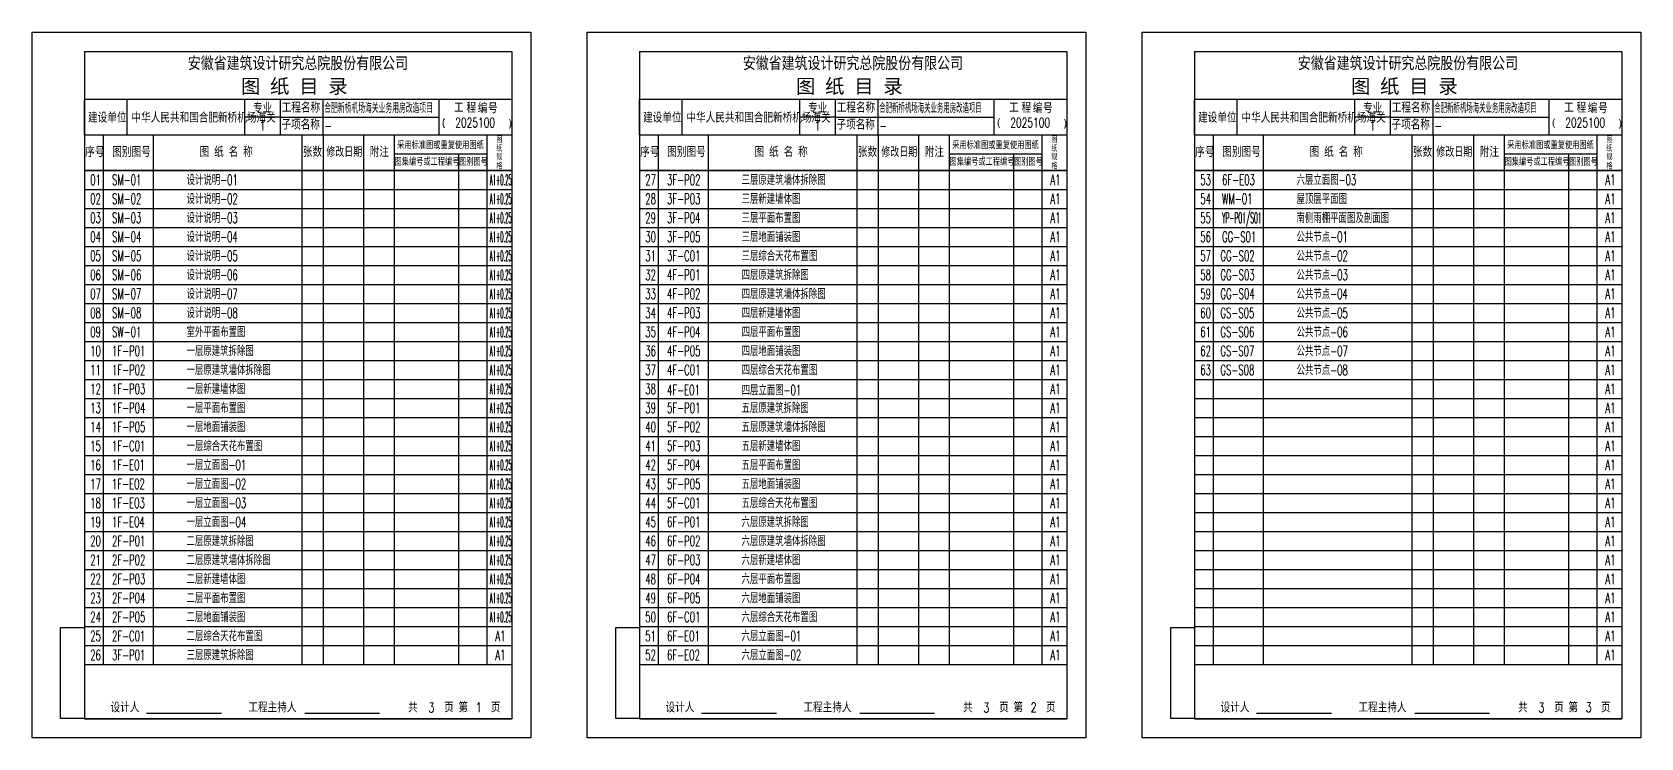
# Model space of a CAD drawing. Header units: millimetres. Extents: x -205444 to 751307, y 179719 to 310340.
# Drawn here: x -205444 to -137695, y 199983 to 229683 of the extents above; entities that cross this region are included whole.
import ezdxf
from ezdxf.enums import TextEntityAlignment as Align

# ---------------------------------------------------------------- set-up
doc = ezdxf.new("R2010")
doc.units = ezdxf.units.MM
doc.header["$LTSCALE"] = 1000
doc.layers.get('0').update_dxf_attribs({"linetype": 'CONTINUOUS'})
for name, color, linetype in [('A-ANNO-TXT', 4, 'CONTINUOUS'), ('BZ_标准图框', 7, 'CONTINUOUS'), ('VHSoft_boundary', 7, 'CONTINUOUS')]:
    doc.layers.add(name, color=color, linetype=linetype)
doc.layers.add('VHSoft_barcode', color=7, linetype='CONTINUOUS', plot=False)
doc.styles.add('HT', font='simhei.ttf')
doc.styles.add('hz', font='simplex.shx', dxfattribs={"width": 0.8, "height": 300, "bigfont": 'hztxt.shx'})

# ---------------------------------------------------------------- blocks, each defined once
blk = doc.blocks.new('vhtemplate_图纸目录_A4')
blk.add_line((104.54, 261.18), (89.55, 261.18))
at = {"layer": 'BZ_标准图框'}
for p, q in [((22, 288.85), (22, 7.99)), ((22, 288.85), (202, 288.85)), ((202, 288.85), (202, 7.99)), ((22, 268.85), (202.1, 268.85)), ((22, 253.85), (22, 268.63)), ((40.04, 253.85), (40.04, 268.88)), ((89.55, 254.01), (89.55, 268.88)), ((104.54, 253.85), (104.54, 268.88)), ((122.54, 253.85), (122.54, 268.88)), ((171.34, 253.85), (171.34, 268.63)), ((104.54, 261.18), (171.34, 261.18)), ((22, 253.85), (202.1, 253.85)), ((30, 30.85), (30, 253.85)), ((51, 253.85), (51, 30.85)), ((113.5, 253.85), (113.5, 30.85)), ((122.5, 253.85), (122.5, 30.85)), ((139.5, 253.85), (139.5, 30.85)), ((152.5, 253.85), (152.5, 30.85)), ((191.5, 253.85), (191.5, 30.85)), ((152.5, 245.78), (191.5, 245.78)), ((179.56, 245.78), (179.56, 30.85)), ((22, 238.86), (202, 238.86)), ((22, 238.85), (202.1, 238.85)), ((22, 230.85), (202, 230.85)), ((22, 222.85), (202, 222.85)), ((22, 214.85), (202, 214.85)), ((22, 206.85), (202, 206.85)), ((22, 198.85), (202, 198.85)), ((22, 190.85), (202, 190.85)), ((22, 182.85), (202, 182.85)), ((22, 174.85), (202, 174.85)), ((22, 166.85), (202, 166.85)), ((22, 158.85), (202, 158.85)), ((22, 150.85), (202, 150.85)), ((22, 142.85), (202, 142.85)), ((22, 134.85), (202, 134.85)), ((22, 126.85), (202, 126.85)), ((22, 118.85), (202, 118.85)), ((22, 110.85), (202, 110.85)), ((22, 102.85), (202, 102.85)), ((22, 94.85), (202.1, 94.85)), ((22, 86.85), (202.1, 86.85)), ((22, 78.85), (202.1, 78.85)), ((22, 70.85), (202.1, 70.85)), ((22, 62.85), (202.1, 62.85)), ((22, 54.85), (202.1, 54.85)), ((22, 46.85), (202.1, 46.85)), ((22, 38.85), (202.1, 38.85)), ((22, 30.85), (202.1, 30.85)), ((22, 7.99), (202, 7.99)), ((48.19, 10.36), (79.68, 10.36)), ((114.77, 10.36), (146.27, 10.36))]:
    blk.add_line(p, q, dxfattribs=at)
at = {"layer": 'BZ_标准图框', "const_width": 0.2}
for points in [[(22, 288.82), (22, 8.11)], [(22.11, 8.2), (202.1, 8.2), (202.1, 288.82), (22, 288.82)], [(22.04, 268.88), (202, 268.88)], [(22.04, 253.85), (202, 253.85)], [(22.04, 238.86), (202, 238.86)]]:
    blk.add_lwpolyline(points, dxfattribs=at)
at = {"layer": 'VHSoft_barcode'}
blk.add_lwpolyline([(12, 8.11), (12, 46.44), (22, 46.44), (22, 8.11)], close=True, dxfattribs=at)
at = {"layer": 'VHSoft_boundary'}
blk.add_lwpolyline([(0, 297), (210, 297), (210, 0), (0, 0)], close=True, dxfattribs=at)
at = {"layer": 'BZ_标准图框', "style": 'HT', "width": 0.8}
blk.add_text('安徽省建筑设计研究总院股份有限公司', height=5, dxfattribs=at).set_placement((111.91, 281.54), align=Align.CENTER)
at = {"layer": 'BZ_标准图框', "style": 'HT'}
blk.add_text('图 纸 目 录', height=6, dxfattribs=at).set_placement((87.9, 271.27))
at = {"layer": 'BZ_标准图框', "style": 'hz', "width": 0.75}
blk.add_text('专业', height=4, dxfattribs=at).set_placement((97.05, 265.02), align=Align.MIDDLE_CENTER)
at = {"layer": 'BZ_标准图框', "style": 'hz'}
for s, height, width, p in [('工程名称', 4, 0.75, (105.1, 263.18)), ('工', 4, 0.75, (177.66, 263.15)), ('程', 4, 0.75, (182.9, 263.15)), ('编', 4, 0.75, (187.67, 263.04)), ('号', 4, 0.75, (191.99, 262.93)), ('建设单位', 4, 0.75, (23.54, 258.98)), ('子项名称', 4, 0.75, (104.98, 256.02)), ('(', 2.56, 0.75, (172.69, 257.61)), (')', 2.56, 0.75, (200.76, 257.34)), ('采用标准图或重复使用图纸', 3, 0.75, (153.73, 247.87)), ('图', 2.5, 0.75, (195.52, 250.49)), ('序号', 4, 0.75, (22.32, 244.52)), ('图别图号', 4, 0.75, (33.75, 244.52)), ('图 纸 名 称', 4, 0.75, (70.52, 244.52)), ('张数', 4, 0.75, (114, 244.52)), ('修改日期', 4, 0.7, (123.87, 244.52)), ('附注', 4, 0.75, (142.16, 244.52)), ('图集编号或工程编号', 3, 0.75, (152.61, 240.88)), ('图别图号', 3, 0.75, (179.8, 240.86)), ('纸', 2.5, 0.75, (195.43, 246.76)), ('规', 2.5, 0.75, (195.52, 243.21)), ('格', 2.5, 0.75, (195.52, 239.37)), ('设计人', 4, 0.75, (33.01, 10.71)), ('工程主持人', 4, 0.75, (91.06, 10.71)), ('共', 4, 0.75, (158.3, 10.71)), ('页', 4, 0.75, (173.49, 10.71)), ('第', 4, 0.75, (179.47, 10.71)), ('页', 4, 0.75, (193.19, 10.71))]:
    blk.add_text(s, height=height, dxfattribs=dict(at, width=width)).set_placement(p)
at = {"layer": 'BZ_标准图框', "style": 'hz', "width": 0.5}
for tag, p, height in [('公安庐阳分局逍遥津派出所用房改造项目', (124.14, 263.45), 3.5), ('中共合肥市庐阳区政法委', (41.82, 258.95), 4), ('公安庐阳分局逍遥津派出所用房改造项目', (124.14, 256.12), 3.5)]:
    blk.add_attdef(tag, p, '', height=height, dxfattribs=at)
at = {"layer": 'BZ_标准图框', "style": 'hz', "width": 0.75}
blk.add_attdef('专业', text='', height=4, dxfattribs=at).set_placement((96.96, 257.56), align=Align.MIDDLE_CENTER)
at = {"layer": 'BZ_标准图框', "style": 'hz'}
for tag, width, p in [('2025022', 0.7, (186.58, 256.94)), ('共几页', 0.75, (168.14, 10.71)), ('第几页', 0.75, (188.07, 10.82))]:
    blk.add_attdef(tag, text='', height=4, dxfattribs=dict(at, width=width)).set_placement(p, align=Align.CENTER)

msp = doc.modelspace()

# ---------------------------------------------------------------- block references
ref = msp.add_blockref('vhtemplate_图纸目录_A4', (-205444.1, 199983.1), dxfattribs=dict(xscale=100, yscale=100, zscale=100))
ref.add_attrib('建设单位', '中华人民共和国合肥新桥机场海关', (-201262.2, 225878.4), dxfattribs={"layer": 'BZ_标准图框', "height": 400, "style": 'hz', "width": 0.75})
ref.add_attrib('工程名称', '合肥新桥机场海关业务用房改造项目   ', (-193143.6, 226285.2), dxfattribs={"layer": 'BZ_标准图框', "height": 400, "style": 'hz', "width": 0.53})
ref.add_attrib('子项名称', '-', (-193146.2, 225537.2), dxfattribs={"layer": 'BZ_标准图框', "height": 400, "style": 'hz', "width": 0.75})
ref.add_attrib('工程编号', '2025100', dxfattribs={"layer": 'BZ_标准图框', "height": 400, "style": 'hz', "width": 0.7}).set_placement((-186786.6, 225677.3), align=Align.CENTER)
ref.add_attrib('第几页', '1', dxfattribs={"layer": 'BZ_标准图框', "height": 400, "style": 'hz', "width": 0.75}).set_placement((-186637.1, 201065.2), align=Align.CENTER)
ref.add_attrib('共几页', '3', dxfattribs={"layer": 'BZ_标准图框', "height": 400, "style": 'hz', "width": 0.75}).set_placement((-188630.4, 201054), align=Align.CENTER)
ref.add_attrib('专业', '1', dxfattribs={"layer": 'BZ_标准图框', "height": 400, "style": 'hz', "width": 0.75}).set_placement((-195748.1, 225738.9), align=Align.MIDDLE_CENTER)
ref = msp.add_blockref('vhtemplate_图纸目录_A4', (-182069.7, 199983.1), dxfattribs=dict(xscale=100, yscale=100, zscale=100))
ref.add_attrib('建设单位', '中华人民共和国合肥新桥机场海关', (-177887.8, 225878.4), dxfattribs={"layer": 'BZ_标准图框', "height": 400, "style": 'hz', "width": 0.75})
ref.add_attrib('工程名称', '合肥新桥机场海关业务用房改造项目   ', (-169769.2, 226285.2), dxfattribs={"layer": 'BZ_标准图框', "height": 400, "style": 'hz', "width": 0.5})
ref.add_attrib('子项名称', '-', (-169771.8, 225537.2), dxfattribs={"layer": 'BZ_标准图框', "height": 400, "style": 'hz', "width": 0.75})
ref.add_attrib('工程编号', '2025100', dxfattribs={"layer": 'BZ_标准图框', "height": 400, "style": 'hz', "width": 0.7}).set_placement((-163412.2, 225677.3), align=Align.CENTER)
ref.add_attrib('第几页', '2', dxfattribs={"layer": 'BZ_标准图框', "height": 400, "style": 'hz', "width": 0.75}).set_placement((-163262.7, 201065.2), align=Align.CENTER)
ref.add_attrib('共几页', '3', dxfattribs={"layer": 'BZ_标准图框', "height": 400, "style": 'hz', "width": 0.75}).set_placement((-165256, 201054), align=Align.CENTER)
ref.add_attrib('专业', '1', dxfattribs={"layer": 'BZ_标准图框', "height": 400, "style": 'hz', "width": 0.75}).set_placement((-172373.7, 225738.9), align=Align.MIDDLE_CENTER)
ref = msp.add_blockref('vhtemplate_图纸目录_A4', (-158695.4, 199983.1), dxfattribs=dict(xscale=100, yscale=100, zscale=100))
ref.add_attrib('建设单位', '中华人民共和国合肥新桥机场海关', (-154513.5, 225878.4), dxfattribs={"layer": 'BZ_标准图框', "height": 400, "style": 'hz', "width": 0.75})
ref.add_attrib('工程名称', '合肥新桥机场海关业务用房改造项目   ', (-146394.9, 226285.2), dxfattribs={"layer": 'BZ_标准图框', "height": 400, "style": 'hz', "width": 0.5})
ref.add_attrib('子项名称', '-', (-146397.4, 225537.2), dxfattribs={"layer": 'BZ_标准图框', "height": 400, "style": 'hz', "width": 0.75})
ref.add_attrib('工程编号', '2025100', dxfattribs={"layer": 'BZ_标准图框', "height": 400, "style": 'hz', "width": 0.7}).set_placement((-140037.8, 225677.3), align=Align.CENTER)
ref.add_attrib('第几页', '3', dxfattribs={"layer": 'BZ_标准图框', "height": 400, "style": 'hz', "width": 0.75}).set_placement((-139888.4, 201065.2), align=Align.CENTER)
ref.add_attrib('共几页', '3', dxfattribs={"layer": 'BZ_标准图框', "height": 400, "style": 'hz', "width": 0.75}).set_placement((-141881.6, 201054), align=Align.CENTER)
ref.add_attrib('专业', '1', dxfattribs={"layer": 'BZ_标准图框', "height": 400, "style": 'hz', "width": 0.75}).set_placement((-148999.4, 225738.9), align=Align.MIDDLE_CENTER)

# ---------------------------------------------------------------- texts
at = {"layer": 'A-ANNO-TXT', "color": 0, "style": 'hz'}
for s, width, p in [('01', 0.6, (-202998.1, 223249.9)), ('SM-01', 0.6, (-202081.4, 223250.9)), ('设计说明-01', 0.6, (-198943.6, 223250.4)), ('A1+0.25', 0.3, (-186169, 223249.9)), ('27', 0.6, (-179623.7, 223249.9)), ('3F-P02', 0.6, (-178707.1, 223250.9)), ('三层原建筑墙体拆除图', 0.6, (-175569.2, 223250.4)), ('A1', 0.6, (-162563.4, 223250.9)), ('53', 0.6, (-156249.4, 223249.9)), ('6F-E03', 0.6, (-155332.7, 223250.9)), ('六层立面图-03', 0.6, (-152194.8, 223250.4)), ('A1', 0.6, (-139189.1, 223250.9)), ('设计说明-02', 0.6, (-198943.6, 222450.4)), ('三层新建墙体图', 0.6, (-175569.2, 222450.4)), ('屋顶层平面图', 0.6, (-152194.8, 222450.4)), ('02', 0.6, (-202998.1, 222449.9)), ('SM-02', 0.6, (-202081.4, 222450.9)), ('A1+0.25', 0.3, (-186169, 222449.9)), ('28', 0.6, (-179623.7, 222449.9)), ('3F-P03', 0.6, (-178707.1, 222450.9)), ('A1', 0.6, (-162563.4, 222450.9)), ('54', 0.6, (-156249.4, 222449.9)), ('WM-01', 0.6, (-155332.7, 222450.9)), ('A1', 0.6, (-139189.1, 222450.9)), ('03', 0.6, (-202998.1, 221649.9)), ('SM-03', 0.6, (-202081.4, 221650.9)), ('设计说明-03', 0.6, (-198943.6, 221650.4)), ('A1+0.25', 0.3, (-186169, 221649.9)), ('29', 0.6, (-179623.7, 221649.9)), ('3F-P04', 0.6, (-178707.1, 221650.9)), ('三层平面布置图', 0.6, (-175569.2, 221650.4)), ('A1', 0.6, (-162563.4, 221650.9)), ('55', 0.6, (-156249.4, 221649.9)), ('YP-P01/S01', 0.35, (-155332.7, 221650.9)), ('南侧雨棚平面图及剖面图', 0.6, (-152194.8, 221650.4)), ('A1', 0.6, (-139189.1, 221650.9)), ('04', 0.6, (-202998.1, 220849.9)), ('SM-04', 0.6, (-202081.4, 220850.9)), ('设计说明-04', 0.6, (-198943.6, 220850.4)), ('A1+0.25', 0.3, (-186169, 220849.9)), ('30', 0.6, (-179623.7, 220849.9)), ('3F-P05', 0.6, (-178707.1, 220850.9)), ('三层地面铺装图', 0.6, (-175569.2, 220850.4)), ('A1', 0.6, (-162563.4, 220850.9)), ('56', 0.6, (-156249.4, 220849.9)), ('GG-S01', 0.6, (-155332.7, 220850.9)), ('公共节点-01', 0.6, (-152194.8, 220850.4)), ('A1', 0.6, (-139189.1, 220850.9)), ('05', 0.6, (-202998.1, 220049.9)), ('SM-05', 0.6, (-202081.4, 220050.9)), ('设计说明-05', 0.6, (-198943.6, 220050.4)), ('A1+0.25', 0.3, (-186169, 220049.9)), ('31', 0.6, (-179623.7, 220049.9)), ('3F-C01', 0.6, (-178707.1, 220050.9)), ('三层综合天花布置图', 0.6, (-175569.2, 220050.4)), ('A1', 0.6, (-162563.4, 220050.9)), ('57', 0.6, (-156249.4, 220049.9)), ('GG-S02', 0.6, (-155399.8, 220050.9)), ('公共节点-02', 0.6, (-152194.8, 220050.4)), ('A1', 0.6, (-139189.1, 220050.9)), ('06', 0.6, (-202998.1, 219249.9)), ('SM-06', 0.6, (-202081.4, 219250.9)), ('设计说明-06', 0.6, (-198943.6, 219250.4)), ('A1+0.25', 0.3, (-186169, 219249.9)), ('32', 0.6, (-179623.7, 219249.9)), ('4F-P01', 0.6, (-178707.1, 219250.9)), ('四层原建筑拆除图', 0.6, (-175569.2, 219250.4)), ('A1', 0.6, (-162563.4, 219250.9)), ('58', 0.6, (-156249.4, 219249.9)), ('GG-S03', 0.6, (-155399.8, 219250.9)), ('公共节点-03', 0.6, (-152194.8, 219250.4)), ('A1', 0.6, (-139189.1, 219250.9)), ('07', 0.6, (-202998.1, 218449.9)), ('SM-07', 0.6, (-202081.4, 218450.9)), ('设计说明-07', 0.6, (-198943.6, 218450.4)), ('A1+0.25', 0.3, (-186169, 218449.9)), ('33', 0.6, (-179623.7, 218449.9)), ('4F-P02', 0.6, (-178707.1, 218450.9)), ('四层原建筑墙体拆除图', 0.6, (-175569.2, 218450.4)), ('A1', 0.6, (-162563.4, 218450.9)), ('59', 0.6, (-156249.4, 218449.9)), ('GG-S04', 0.6, (-155399.8, 218450.9)), ('公共节点-04', 0.6, (-152194.8, 218450.4)), ('A1', 0.6, (-139189.1, 218450.9)), ('08', 0.6, (-202998.1, 217649.9)), ('SM-08', 0.6, (-202081.4, 217650.9)), ('设计说明-08', 0.6, (-198943.6, 217650.4)), ('A1+0.25', 0.3, (-186169, 217649.9)), ('34', 0.6, (-179623.7, 217649.9)), ('4F-P03', 0.6, (-178707.1, 217650.9)), ('四层新建墙体图', 0.6, (-175569.2, 217650.4)), ('A1', 0.6, (-162563.4, 217650.9)), ('60', 0.6, (-156249.4, 217649.9)), ('GS-S05', 0.6, (-155399.8, 217648.8)), ('公共节点-05', 0.6, (-152194.8, 217648.3)), ('A1', 0.6, (-139189.1, 217650.9)), ('09', 0.6, (-202998.1, 216849.9)), ('SW-01', 0.6, (-202081.4, 216850.9)), ('室外平面布置图', 0.6, (-198943.6, 216850.4)), ('A1+0.25', 0.3, (-186169, 216849.9)), ('35', 0.6, (-179623.7, 216849.9)), ('4F-P04', 0.6, (-178707.1, 216850.9)), ('四层平面布置图', 0.6, (-175569.2, 216850.4)), ('A1', 0.6, (-162563.4, 216850.9)), ('61', 0.6, (-156249.4, 216849.9)), ('GS-S06', 0.6, (-155399.8, 216848.8)), ('公共节点-06', 0.6, (-152194.8, 216848.3)), ('A1', 0.6, (-139189.1, 216850.9)), ('10', 0.6, (-202998.1, 216049.9)), ('1F-P01', 0.6, (-202081.4, 216050.9)), ('一层原建筑拆除图', 0.6, (-198943.6, 216050.4)), ('A1+0.25', 0.3, (-186169, 216049.9)), ('36', 0.6, (-179623.7, 216049.9)), ('4F-P05', 0.6, (-178707.1, 216050.9)), ('四层地面铺装图', 0.6, (-175569.2, 216050.4)), ('A1', 0.6, (-162563.4, 216050.9)), ('62', 0.6, (-156249.4, 216049.9)), ('GS-S07', 0.6, (-155399.8, 216048.8)), ('公共节点-07', 0.6, (-152194.8, 216048.3)), ('A1', 0.6, (-139189.1, 216050.9)), ('11', 0.6, (-202998.1, 215249.9)), ('1F-P02', 0.6, (-202081.4, 215250.9)), ('一层原建筑墙体拆除图', 0.6, (-198943.6, 215250.4)), ('A1+0.25', 0.3, (-186169, 215249.9)), ('37', 0.6, (-179623.7, 215249.9)), ('4F-C01', 0.6, (-178707.1, 215250.9)), ('四层综合天花布置图', 0.6, (-175569.2, 215250.4)), ('A1', 0.6, (-162563.4, 215250.9)), ('63', 0.6, (-156249.4, 215249.9)), ('GS-S08', 0.6, (-155399.8, 215248.8)), ('公共节点-08', 0.6, (-152194.8, 215248.3)), ('A1', 0.6, (-139189.1, 215250.9)), ('12', 0.6, (-202998.1, 214449.9)), ('1F-P03', 0.6, (-202081.4, 214450.9)), ('一层新建墙体图', 0.6, (-198943.6, 214450.4)), ('A1+0.25', 0.3, (-186169, 214449.9)), ('38', 0.6, (-179623.7, 214449.9)), ('4F-E01', 0.6, (-178707.1, 214400.9)), ('四层立面图-01', 0.6, (-175569.2, 214400.4)), ('A1', 0.6, (-162563.4, 214450.9)), ('A1', 0.6, (-139189.1, 214450.9)), ('13', 0.6, (-202998.1, 213649.9)), ('1F-P04', 0.6, (-202081.4, 213650.9)), ('一层平面布置图', 0.6, (-198943.6, 213650.4)), ('A1+0.25', 0.3, (-186169, 213649.9)), ('39', 0.6, (-179623.7, 213649.9)), ('5F-P01', 0.6, (-178707.1, 213650.9)), ('五层原建筑拆除图', 0.6, (-175569.2, 213650.4)), ('A1', 0.6, (-162563.4, 213650.9)), ('A1', 0.6, (-139189.1, 213650.9)), ('14', 0.6, (-202998.1, 212849.9)), ('1F-P05', 0.6, (-202081.4, 212850.9)), ('一层地面铺装图', 0.6, (-198943.6, 212850.4)), ('A1+0.25', 0.3, (-186169, 212849.9)), ('40', 0.6, (-179623.7, 212849.9)), ('5F-P02', 0.6, (-178707.1, 212850.9)), ('五层原建筑墙体拆除图', 0.6, (-175569.2, 212850.4)), ('A1', 0.6, (-162563.4, 212850.9)), ('A1', 0.6, (-139189.1, 212850.9)), ('15', 0.6, (-202998.1, 212049.9)), ('1F-C01', 0.6, (-202081.4, 212050.9)), ('一层综合天花布置图', 0.6, (-198943.6, 212050.4)), ('A1+0.25', 0.3, (-186169, 212049.9)), ('41', 0.6, (-179623.7, 212049.9)), ('5F-P03', 0.6, (-178707.1, 212050.9)), ('五层新建墙体图', 0.6, (-175569.2, 212050.4)), ('A1', 0.6, (-162563.4, 212050.9)), ('A1', 0.6, (-139189.1, 212050.9)), ('16', 0.6, (-202998.1, 211249.9)), ('1F-E01', 0.6, (-202081.4, 211250.9)), ('一层立面图-01', 0.6, (-198943.6, 211250.4)), ('A1+0.25', 0.3, (-186169, 211249.9)), ('42', 0.6, (-179623.7, 211249.9)), ('5F-P04', 0.6, (-178707.1, 211250.9)), ('五层平面布置图', 0.6, (-175569.2, 211250.4)), ('A1', 0.6, (-162563.4, 211250.9)), ('A1', 0.6, (-139189.1, 211250.9)), ('17', 0.6, (-202998.1, 210449.9)), ('1F-E02', 0.6, (-202081.4, 210450.9)), ('一层立面图-02', 0.6, (-198943.6, 210450.4)), ('A1+0.25', 0.3, (-186169, 210449.9)), ('43', 0.6, (-179623.7, 210449.9)), ('5F-P05', 0.6, (-178707.1, 210450.9)), ('五层地面铺装图', 0.6, (-175569.2, 210450.4)), ('A1', 0.6, (-162563.4, 210450.9)), ('A1', 0.6, (-139189.1, 210450.9)), ('18', 0.6, (-202998.1, 209649.9)), ('1F-E03', 0.6, (-202081.4, 209650.9)), ('一层立面图-03', 0.6, (-198943.6, 209650.4)), ('A1+0.25', 0.3, (-186169, 209649.9)), ('44', 0.6, (-179623.7, 209649.9)), ('5F-C01', 0.6, (-178707.1, 209650.9)), ('五层综合天花布置图', 0.6, (-175569.2, 209650.4)), ('A1', 0.6, (-162563.4, 209650.9)), ('A1', 0.6, (-139189.1, 209650.9)), ('19', 0.6, (-202998.1, 208849.9)), ('1F-E04', 0.6, (-202081.4, 208850.9)), ('一层立面图-04', 0.6, (-198943.6, 208850.4)), ('A1+0.25', 0.3, (-186169, 208849.9)), ('45', 0.6, (-179623.7, 208849.9)), ('6F-P01', 0.6, (-178707.1, 208850.9)), ('六层原建筑拆除图', 0.6, (-175569.2, 208850.4)), ('A1', 0.6, (-162563.4, 208850.9)), ('A1', 0.6, (-139189.1, 208850.9)), ('20', 0.6, (-202998.1, 208049.9)), ('2F-P01', 0.6, (-202081.4, 208050.9)), ('二层原建筑拆除图', 0.6, (-198943.6, 208050.4)), ('A1+0.25', 0.3, (-186169, 208049.9)), ('46', 0.6, (-179623.7, 208049.9)), ('6F-P02', 0.6, (-178707.1, 208050.9)), ('六层原建筑墙体拆除图', 0.6, (-175569.2, 208050.4)), ('A1', 0.6, (-162563.4, 208050.9)), ('A1', 0.6, (-139189.1, 208050.9)), ('21', 0.6, (-202998.1, 207249.9)), ('2F-P02', 0.6, (-202081.4, 207250.9)), ('二层原建筑墙体拆除图', 0.6, (-198943.6, 207250.4)), ('A1+0.25', 0.3, (-186169, 207249.9)), ('47', 0.6, (-179623.7, 207249.9)), ('6F-P03', 0.6, (-178707.1, 207250.9)), ('六层新建墙体图', 0.6, (-175569.2, 207250.4)), ('A1', 0.6, (-162563.4, 207250.9)), ('A1', 0.6, (-139189.1, 207250.9)), ('22', 0.6, (-202998.1, 206449.9)), ('2F-P03', 0.6, (-202081.4, 206450.9)), ('二层新建墙体图', 0.6, (-198943.6, 206450.4)), ('A1+0.25', 0.3, (-186169, 206449.9)), ('48', 0.6, (-179623.7, 206449.9)), ('6F-P04', 0.6, (-178707.1, 206450.9)), ('六层平面布置图', 0.6, (-175569.2, 206450.4)), ('A1', 0.6, (-162563.4, 206450.9)), ('A1', 0.6, (-139189.1, 206450.9)), ('23', 0.6, (-202998.1, 205649.9)), ('2F-P04', 0.6, (-202081.4, 205650.9)), ('二层平面布置图', 0.6, (-198943.6, 205650.4)), ('A1+0.25', 0.3, (-186169, 205649.9)), ('49', 0.6, (-179623.7, 205649.9)), ('6F-P05', 0.6, (-178707.1, 205650.9)), ('六层地面铺装图', 0.6, (-175569.2, 205650.4)), ('A1', 0.6, (-162563.4, 205650.9)), ('A1', 0.6, (-139189.1, 205650.9)), ('24', 0.6, (-202998.1, 204849.9)), ('2F-P05', 0.6, (-202081.4, 204850.9)), ('二层地面铺装图', 0.6, (-198943.6, 204850.4)), ('A1+0.25', 0.3, (-186169, 204849.9)), ('50', 0.6, (-179623.7, 204849.9)), ('6F-C01', 0.6, (-178707.1, 204850.9)), ('六层综合天花布置图', 0.6, (-175569.2, 204850.4)), ('A1', 0.6, (-162563.4, 204850.9)), ('A1', 0.6, (-139189.1, 204850.9)), ('25', 0.6, (-202998.1, 204049.9)), ('2F-C01', 0.6, (-202081.4, 204050.9)), ('二层综合天花布置图', 0.6, (-198943.6, 204050.4)), ('A1', 0.6, (-185937.8, 204049.9)), ('51', 0.6, (-179623.7, 204049.9)), ('6F-E01', 0.6, (-178707.1, 204050.9)), ('六层立面图-01', 0.6, (-175569.2, 204050.4)), ('A1', 0.6, (-162563.4, 204050.9)), ('A1', 0.6, (-139189.1, 204050.9)), ('26', 0.6, (-202998.1, 203249.9)), ('3F-P01', 0.6, (-202081.4, 203250.9)), ('三层原建筑拆除图', 0.6, (-198943.6, 203250.4)), ('A1', 0.6, (-185937.8, 203250.9)), ('52', 0.6, (-179623.7, 203249.9)), ('6F-E02', 0.6, (-178707.1, 203250.9)), ('六层立面图-02', 0.6, (-175569.2, 203250.4)), ('A1', 0.6, (-162563.4, 203250.9)), ('A1', 0.6, (-139189.1, 203250.9))]:
    msp.add_text(s, height=437.4, dxfattribs=dict(at, width=width)).set_placement(p)

doc.saveas('drawing.dxf')
